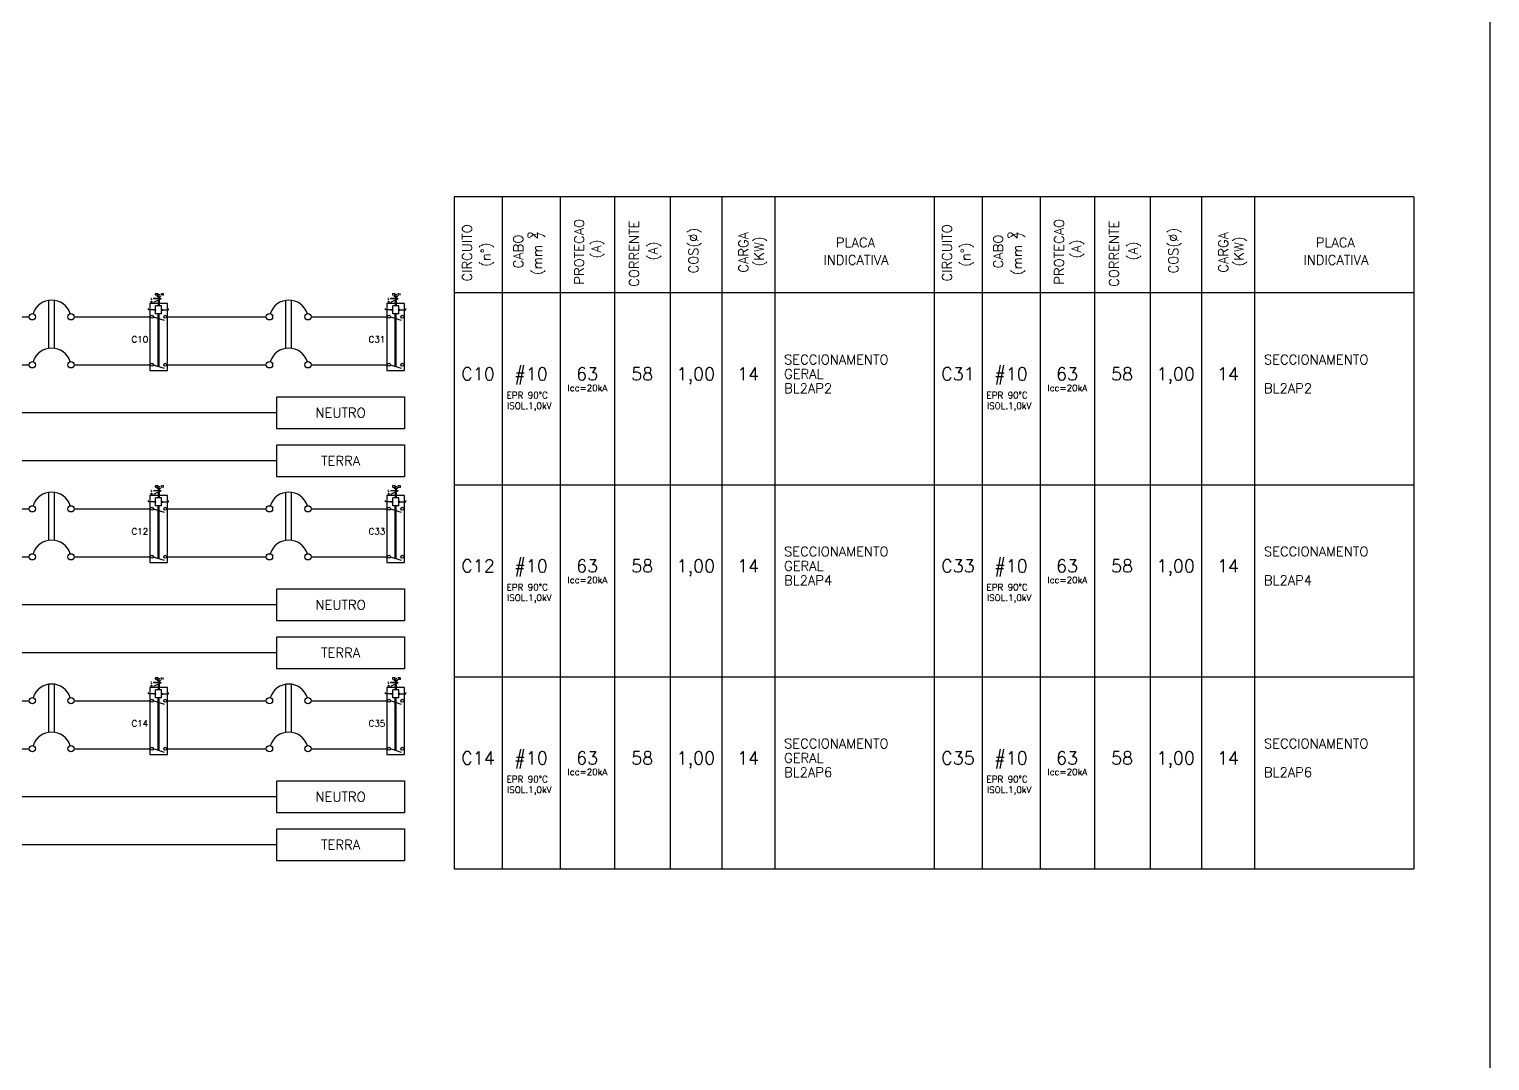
# Model space of a CAD drawing. Extents: x 0 to 11638, y -6007 to 0.
# Drawn here: x 11047.04 to 11066.31, y -5990.76 to -5977.16 of the extents above; entities that cross this region are included whole.
import ezdxf
from ezdxf.enums import TextEntityAlignment as Align

# ---------------------------------------------------------------- set-up
doc = ezdxf.new("R2010")
doc.units = 0
doc.linetypes.add('DASHED', pattern=[0.25, 0.125, -0.125])
doc.layers.get('0').update_dxf_attribs({"linetype": 'CONTINUOUS'})
doc.layers.add('ELE-CIRCUITO', color=7, linetype='CONTINUOUS')
doc.layers.add('ELE-TEXTOS', color=7, linetype='CONTINUOUS')
doc.styles.add('ROMANS', font='romans.shx', dxfattribs={"height": 0.3})

# ---------------------------------------------------------------- blocks, each defined once
blk = doc.blocks.new('PLACA1')
at = {"layer": 'ELE-TEXTOS', "linetype": 'DASHED', "style": 'ROMANS'}
for p in [(51.59, -1.5), (51.59, -3.75), (51.59, -6)]:
    blk.add_attdef('PLACA', text='', height=1.5, dxfattribs=at).set_placement(p, align=Align.MIDDLE_LEFT)
for tag, height, p in [('CIRC', 2, (3.75, -3.75)), ('CABO', 1.5, (12.04, -3.75)), ('PROT', 2, (20.81, -3.75)), ('CORR', 1.5, (29.41, -3.75)), ('COS', 1.5, (37.79, -3.75)), ('CARGA', 1.5, (45.95, -3.75))]:
    blk.add_attdef(tag, text='', height=height, dxfattribs=at).set_placement(p, align=Align.MIDDLE_CENTER)

msp = doc.modelspace()

# ---------------------------------------------------------------- linework, layer by layer
at = {"lineweight": -2}
for p, q in [((11045.73, -5980.951), (11047.043, -5980.951)), ((11048.857, -5980.951), (11050.17, -5980.951)), ((11045.73, -5981.584), (11047.043, -5981.584)), ((11048.857, -5981.584), (11050.17, -5981.584)), ((11052.648, -5983.166), (11058.977, -5983.166)), ((11058.977, -5983.166), (11065.306, -5983.166)), ((11045.73, -5983.483), (11047.043, -5983.483)), ((11048.857, -5983.483), (11050.17, -5983.483)), ((11045.73, -5984.116), (11047.043, -5984.116)), ((11048.857, -5984.116), (11050.17, -5984.116)), ((11052.648, -5985.698), (11058.977, -5985.698)), ((11052.648, -5985.698), (11058.977, -5985.698)), ((11058.977, -5985.698), (11065.306, -5985.698)), ((11058.977, -5985.698), (11065.306, -5985.698)), ((11045.73, -5986.014), (11047.043, -5986.014)), ((11048.857, -5986.014), (11050.17, -5986.014)), ((11045.73, -5986.647), (11047.043, -5986.647)), ((11048.857, -5986.647), (11050.17, -5986.647)), ((11052.648, -5988.229), (11058.977, -5988.229)), ((11058.977, -5988.229), (11065.306, -5988.229))]:
    msp.add_line(p, q, dxfattribs=at)
at = {"layer": 'ELE-CIRCUITO'}
for p, q in [((11066.306, -5958.561), (11066.306, -6007.479)), ((11058.977, -5979.369), (11052.648, -5979.369)), ((11052.648, -5979.369), (11052.648, -5988.229)), ((11053.282, -5979.369), (11053.282, -5988.229)), ((11054.046, -5979.369), (11054.046, -5988.229)), ((11054.762, -5979.369), (11054.762, -5988.229)), ((11055.497, -5979.369), (11055.497, -5988.229)), ((11056.177, -5979.369), (11056.177, -5988.229)), ((11056.875, -5979.369), (11056.875, -5988.229)), ((11058.977, -5979.369), (11058.977, -5988.229)), ((11065.306, -5979.369), (11058.977, -5979.369)), ((11059.611, -5979.369), (11059.611, -5988.229)), ((11060.375, -5979.369), (11060.375, -5988.229)), ((11061.091, -5979.369), (11061.091, -5988.229)), ((11061.826, -5979.369), (11061.826, -5988.229)), ((11062.506, -5979.369), (11062.506, -5988.229)), ((11063.204, -5979.369), (11063.204, -5988.229)), ((11065.306, -5979.369), (11065.306, -5988.229)), ((11048.73, -5980.675), (11048.73, -5980.689)), ((11048.73, -5980.675), (11048.769, -5980.675)), ((11048.73, -5980.675), (11048.73, -5980.689)), ((11048.73, -5980.675), (11048.769, -5980.675)), ((11048.743, -5980.675), (11048.743, -5980.807)), ((11048.756, -5980.675), (11048.756, -5980.807)), ((11048.769, -5980.675), (11048.769, -5980.689)), ((11048.769, -5980.675), (11048.769, -5980.689)), ((11051.857, -5980.675), (11051.857, -5980.689)), ((11051.857, -5980.675), (11051.896, -5980.675)), ((11051.857, -5980.675), (11051.857, -5980.689)), ((11051.857, -5980.675), (11051.896, -5980.675)), ((11051.87, -5980.675), (11051.87, -5980.807)), ((11051.883, -5980.675), (11051.883, -5980.807)), ((11051.896, -5980.675), (11051.896, -5980.689)), ((11051.896, -5980.675), (11051.896, -5980.689)), ((11058.977, -5980.635), (11052.648, -5980.635)), ((11065.306, -5980.635), (11058.977, -5980.635)), ((11047.302, -5981.366), (11047.302, -5980.734)), ((11047.377, -5981.366), (11047.377, -5980.734)), ((11048.617, -5980.86), (11048.617, -5980.842)), ((11048.691, -5980.86), (11048.617, -5980.86)), ((11048.633, -5980.776), (11048.633, -5981.661)), ((11048.867, -5980.776), (11048.633, -5980.776)), ((11048.681, -5980.712), (11048.681, -5980.715)), ((11048.784, -5980.712), (11048.681, -5980.712)), ((11048.784, -5980.712), (11048.681, -5980.712)), ((11048.784, -5980.714), (11048.681, -5980.714)), ((11048.784, -5980.714), (11048.681, -5980.714)), ((11048.784, -5980.715), (11048.681, -5980.762)), ((11048.784, -5980.715), (11048.681, -5980.715)), ((11048.784, -5980.715), (11048.681, -5980.715)), ((11048.784, -5980.715), (11048.69, -5980.758)), ((11048.71, -5980.914), (11048.71, -5980.807)), ((11048.789, -5980.807), (11048.71, -5980.807)), ((11048.789, -5980.914), (11048.789, -5980.807)), ((11048.808, -5980.86), (11048.882, -5980.86)), ((11048.867, -5981.661), (11048.867, -5980.776)), ((11048.882, -5980.86), (11048.882, -5980.842)), ((11050.429, -5981.366), (11050.429, -5980.734)), ((11050.504, -5981.366), (11050.504, -5980.734)), ((11051.744, -5980.86), (11051.744, -5980.842)), ((11051.818, -5980.86), (11051.744, -5980.86)), ((11051.76, -5980.776), (11051.76, -5981.661)), ((11051.994, -5980.776), (11051.76, -5980.776)), ((11051.808, -5980.712), (11051.808, -5980.715)), ((11051.911, -5980.712), (11051.808, -5980.712)), ((11051.911, -5980.712), (11051.808, -5980.712)), ((11051.911, -5980.714), (11051.808, -5980.714)), ((11051.911, -5980.714), (11051.808, -5980.714)), ((11051.911, -5980.715), (11051.808, -5980.762)), ((11051.911, -5980.715), (11051.808, -5980.715)), ((11051.911, -5980.715), (11051.808, -5980.715)), ((11051.911, -5980.715), (11051.817, -5980.758)), ((11051.837, -5980.914), (11051.837, -5980.807)), ((11051.916, -5980.807), (11051.837, -5980.807)), ((11051.916, -5980.914), (11051.916, -5980.807)), ((11051.935, -5980.86), (11052.009, -5980.86)), ((11051.994, -5981.661), (11051.994, -5980.776)), ((11052.009, -5980.86), (11052.009, -5980.842)), ((11047.636, -5980.951), (11048.642, -5980.951)), ((11048.828, -5981), (11048.681, -5980.954)), ((11048.789, -5980.914), (11048.71, -5980.914)), ((11048.743, -5981.606), (11048.743, -5980.914)), ((11048.756, -5981.611), (11048.756, -5980.914)), ((11050.763, -5980.951), (11051.769, -5980.951)), ((11051.955, -5981), (11051.808, -5980.954)), ((11051.916, -5980.914), (11051.837, -5980.914)), ((11051.87, -5981.606), (11051.87, -5980.914)), ((11051.883, -5981.611), (11051.883, -5980.914)), ((11047.636, -5981.584), (11048.642, -5981.584)), ((11048.633, -5981.661), (11048.867, -5981.661)), ((11048.633, -5981.661), (11048.867, -5981.661)), ((11048.828, -5981.633), (11048.681, -5981.587)), ((11050.763, -5981.584), (11051.769, -5981.584)), ((11051.76, -5981.661), (11051.994, -5981.661)), ((11051.76, -5981.661), (11051.994, -5981.661)), ((11051.955, -5981.633), (11051.808, -5981.587)), ((11050.307, -5982.217), (11036.232, -5982.217)), ((11050.307, -5982.85), (11036.232, -5982.85)), ((11048.73, -5983.206), (11048.73, -5983.221)), ((11048.73, -5983.206), (11048.769, -5983.206)), ((11048.73, -5983.206), (11048.73, -5983.221)), ((11048.73, -5983.206), (11048.769, -5983.206)), ((11048.743, -5983.206), (11048.743, -5983.338)), ((11048.756, -5983.206), (11048.756, -5983.338)), ((11048.769, -5983.206), (11048.769, -5983.221)), ((11048.769, -5983.206), (11048.769, -5983.221)), ((11051.857, -5983.206), (11051.857, -5983.221)), ((11051.857, -5983.206), (11051.896, -5983.206)), ((11051.857, -5983.206), (11051.857, -5983.221)), ((11051.857, -5983.206), (11051.896, -5983.206)), ((11051.87, -5983.206), (11051.87, -5983.338)), ((11051.883, -5983.206), (11051.883, -5983.338)), ((11051.896, -5983.206), (11051.896, -5983.221)), ((11051.896, -5983.206), (11051.896, -5983.221)), ((11047.302, -5983.898), (11047.302, -5983.265)), ((11047.377, -5983.898), (11047.377, -5983.265)), ((11048.617, -5983.392), (11048.617, -5983.373)), ((11048.691, -5983.392), (11048.617, -5983.392)), ((11048.633, -5983.308), (11048.633, -5984.193)), ((11048.867, -5983.308), (11048.633, -5983.308)), ((11048.681, -5983.244), (11048.681, -5983.247)), ((11048.784, -5983.244), (11048.681, -5983.244)), ((11048.784, -5983.244), (11048.681, -5983.244)), ((11048.784, -5983.245), (11048.681, -5983.245)), ((11048.784, -5983.245), (11048.681, -5983.245)), ((11048.784, -5983.247), (11048.681, -5983.294)), ((11048.784, -5983.247), (11048.681, -5983.247)), ((11048.784, -5983.247), (11048.681, -5983.247)), ((11048.784, -5983.247), (11048.69, -5983.29)), ((11048.71, -5983.445), (11048.71, -5983.338)), ((11048.789, -5983.338), (11048.71, -5983.338)), ((11048.789, -5983.445), (11048.789, -5983.338)), ((11048.808, -5983.392), (11048.882, -5983.392)), ((11048.867, -5984.193), (11048.867, -5983.308)), ((11048.882, -5983.392), (11048.882, -5983.373)), ((11050.429, -5983.898), (11050.429, -5983.265)), ((11050.504, -5983.898), (11050.504, -5983.265)), ((11051.744, -5983.392), (11051.744, -5983.373)), ((11051.818, -5983.392), (11051.744, -5983.392)), ((11051.76, -5983.308), (11051.76, -5984.193)), ((11051.994, -5983.308), (11051.76, -5983.308)), ((11051.808, -5983.244), (11051.808, -5983.247)), ((11051.911, -5983.244), (11051.808, -5983.244)), ((11051.911, -5983.244), (11051.808, -5983.244)), ((11051.911, -5983.245), (11051.808, -5983.245)), ((11051.911, -5983.245), (11051.808, -5983.245)), ((11051.911, -5983.247), (11051.808, -5983.294)), ((11051.911, -5983.247), (11051.808, -5983.247)), ((11051.911, -5983.247), (11051.808, -5983.247)), ((11051.911, -5983.247), (11051.817, -5983.29)), ((11051.837, -5983.445), (11051.837, -5983.338)), ((11051.916, -5983.338), (11051.837, -5983.338)), ((11051.916, -5983.445), (11051.916, -5983.338)), ((11051.935, -5983.392), (11052.009, -5983.392)), ((11051.994, -5984.193), (11051.994, -5983.308)), ((11052.009, -5983.392), (11052.009, -5983.373)), ((11047.636, -5983.483), (11048.642, -5983.483)), ((11048.828, -5983.532), (11048.681, -5983.486)), ((11048.789, -5983.445), (11048.71, -5983.445)), ((11048.743, -5984.138), (11048.743, -5983.445)), ((11048.756, -5984.142), (11048.756, -5983.445)), ((11050.763, -5983.483), (11051.769, -5983.483)), ((11051.955, -5983.532), (11051.808, -5983.486)), ((11051.916, -5983.445), (11051.837, -5983.445)), ((11051.87, -5984.138), (11051.87, -5983.445)), ((11051.883, -5984.142), (11051.883, -5983.445)), ((11047.636, -5984.116), (11048.642, -5984.116)), ((11048.828, -5984.165), (11048.681, -5984.119)), ((11050.763, -5984.116), (11051.769, -5984.116)), ((11051.955, -5984.165), (11051.808, -5984.119)), ((11048.633, -5984.193), (11048.867, -5984.193)), ((11048.633, -5984.193), (11048.867, -5984.193)), ((11051.76, -5984.193), (11051.994, -5984.193)), ((11051.76, -5984.193), (11051.994, -5984.193)), ((11050.307, -5984.749), (11036.232, -5984.749)), ((11050.307, -5985.381), (11036.232, -5985.381)), ((11047.302, -5986.429), (11047.302, -5985.797)), ((11047.377, -5986.429), (11047.377, -5985.797)), ((11048.617, -5985.923), (11048.617, -5985.905)), ((11048.633, -5985.839), (11048.633, -5986.724)), ((11048.867, -5985.839), (11048.633, -5985.839)), ((11048.681, -5985.775), (11048.681, -5985.778)), ((11048.784, -5985.775), (11048.681, -5985.775)), ((11048.784, -5985.775), (11048.681, -5985.775)), ((11048.784, -5985.777), (11048.681, -5985.777)), ((11048.784, -5985.777), (11048.681, -5985.777)), ((11048.784, -5985.778), (11048.681, -5985.826)), ((11048.784, -5985.778), (11048.681, -5985.778)), ((11048.784, -5985.778), (11048.681, -5985.778)), ((11048.784, -5985.778), (11048.69, -5985.821)), ((11048.71, -5985.977), (11048.71, -5985.87)), ((11048.789, -5985.87), (11048.71, -5985.87)), ((11048.73, -5985.738), (11048.73, -5985.752)), ((11048.73, -5985.738), (11048.769, -5985.738)), ((11048.73, -5985.738), (11048.73, -5985.752)), ((11048.73, -5985.738), (11048.769, -5985.738)), ((11048.743, -5985.738), (11048.743, -5985.87)), ((11048.756, -5985.738), (11048.756, -5985.87)), ((11048.769, -5985.738), (11048.769, -5985.752)), ((11048.769, -5985.738), (11048.769, -5985.752)), ((11048.789, -5985.977), (11048.789, -5985.87)), ((11048.867, -5986.724), (11048.867, -5985.839)), ((11048.882, -5985.923), (11048.882, -5985.905)), ((11050.429, -5986.429), (11050.429, -5985.797)), ((11050.504, -5986.429), (11050.504, -5985.797)), ((11051.744, -5985.923), (11051.744, -5985.905)), ((11051.76, -5985.839), (11051.76, -5986.724)), ((11051.994, -5985.839), (11051.76, -5985.839)), ((11051.808, -5985.775), (11051.808, -5985.778)), ((11051.911, -5985.775), (11051.808, -5985.775)), ((11051.911, -5985.775), (11051.808, -5985.775)), ((11051.911, -5985.777), (11051.808, -5985.777)), ((11051.911, -5985.777), (11051.808, -5985.777)), ((11051.911, -5985.778), (11051.808, -5985.826)), ((11051.911, -5985.778), (11051.808, -5985.778)), ((11051.911, -5985.778), (11051.808, -5985.778)), ((11051.911, -5985.778), (11051.817, -5985.821)), ((11051.837, -5985.977), (11051.837, -5985.87)), ((11051.916, -5985.87), (11051.837, -5985.87)), ((11051.857, -5985.738), (11051.857, -5985.752)), ((11051.857, -5985.738), (11051.896, -5985.738)), ((11051.857, -5985.738), (11051.857, -5985.752)), ((11051.857, -5985.738), (11051.896, -5985.738)), ((11051.87, -5985.738), (11051.87, -5985.87)), ((11051.883, -5985.738), (11051.883, -5985.87)), ((11051.896, -5985.738), (11051.896, -5985.752)), ((11051.896, -5985.738), (11051.896, -5985.752)), ((11051.916, -5985.977), (11051.916, -5985.87)), ((11051.994, -5986.724), (11051.994, -5985.839)), ((11052.009, -5985.923), (11052.009, -5985.905)), ((11047.636, -5986.014), (11048.642, -5986.014)), ((11048.691, -5985.923), (11048.617, -5985.923)), ((11048.828, -5986.063), (11048.681, -5986.017)), ((11048.789, -5985.977), (11048.71, -5985.977)), ((11048.743, -5986.67), (11048.743, -5985.977)), ((11048.756, -5986.674), (11048.756, -5985.977)), ((11048.808, -5985.923), (11048.882, -5985.923)), ((11050.763, -5986.014), (11051.769, -5986.014)), ((11051.818, -5985.923), (11051.744, -5985.923)), ((11051.955, -5986.063), (11051.808, -5986.017)), ((11051.916, -5985.977), (11051.837, -5985.977)), ((11051.87, -5986.67), (11051.87, -5985.977)), ((11051.883, -5986.674), (11051.883, -5985.977)), ((11051.935, -5985.923), (11052.009, -5985.923)), ((11047.636, -5986.647), (11048.642, -5986.647)), ((11048.828, -5986.696), (11048.681, -5986.65)), ((11050.763, -5986.647), (11051.769, -5986.647)), ((11051.955, -5986.696), (11051.808, -5986.65)), ((11048.633, -5986.724), (11048.867, -5986.724)), ((11048.633, -5986.724), (11048.867, -5986.724)), ((11051.76, -5986.724), (11051.994, -5986.724)), ((11051.76, -5986.724), (11051.994, -5986.724)), ((11050.307, -5987.28), (11036.232, -5987.28)), ((11050.307, -5987.913), (11036.232, -5987.913))]:
    msp.add_line(p, q, dxfattribs=at)
for points in [[(11051.994, -5982.006), (11051.994, -5982.428), (11050.307, -5982.428), (11050.307, -5982.006)], [(11051.994, -5982.639), (11051.994, -5983.061), (11050.307, -5983.061), (11050.307, -5982.639)], [(11051.994, -5984.538), (11051.994, -5984.96), (11050.307, -5984.96), (11050.307, -5984.538)], [(11051.994, -5985.171), (11051.994, -5985.592), (11050.307, -5985.592), (11050.307, -5985.171)], [(11051.994, -5987.069), (11051.994, -5987.491), (11050.307, -5987.491), (11050.307, -5987.069)], [(11051.994, -5987.702), (11051.994, -5988.124), (11050.307, -5988.124), (11050.307, -5987.702)]]:
    msp.add_lwpolyline(points, close=True, dxfattribs=at)
for centre, radius in [((11048.701, -5980.86), 0.00977), ((11048.798, -5980.86), 0.00977), ((11051.828, -5980.86), 0.00977), ((11051.925, -5980.86), 0.00977), ((11047.085, -5980.951), 0.0414), ((11047.594, -5980.951), 0.0414), ((11048.662, -5980.951), 0.0196), ((11048.837, -5980.951), 0.0196), ((11050.212, -5980.951), 0.0414), ((11050.721, -5980.951), 0.0414), ((11051.789, -5980.951), 0.0196), ((11051.964, -5980.951), 0.0196), ((11047.085, -5981.584), 0.0414), ((11047.594, -5981.584), 0.0414), ((11048.662, -5981.584), 0.0196), ((11048.837, -5981.584), 0.0196), ((11050.212, -5981.584), 0.0414), ((11050.721, -5981.584), 0.0414), ((11051.789, -5981.584), 0.0196), ((11051.964, -5981.584), 0.0196), ((11048.701, -5983.392), 0.00977), ((11048.798, -5983.392), 0.00977), ((11051.828, -5983.392), 0.00977), ((11051.925, -5983.392), 0.00977), ((11047.085, -5983.483), 0.0414), ((11047.594, -5983.483), 0.0414), ((11048.662, -5983.483), 0.0196), ((11048.837, -5983.483), 0.0196), ((11050.212, -5983.483), 0.0414), ((11050.721, -5983.483), 0.0414), ((11051.789, -5983.483), 0.0196), ((11051.964, -5983.483), 0.0196), ((11047.085, -5984.116), 0.0414), ((11047.594, -5984.116), 0.0414), ((11048.662, -5984.116), 0.0196), ((11048.837, -5984.116), 0.0196), ((11050.212, -5984.116), 0.0414), ((11050.721, -5984.116), 0.0414), ((11051.789, -5984.116), 0.0196), ((11051.964, -5984.116), 0.0196), ((11047.085, -5986.014), 0.0414), ((11047.594, -5986.014), 0.0414), ((11048.662, -5986.014), 0.0196), ((11048.701, -5985.923), 0.00977), ((11048.798, -5985.923), 0.00977), ((11048.837, -5986.014), 0.0196), ((11050.212, -5986.014), 0.0414), ((11050.721, -5986.014), 0.0414), ((11051.789, -5986.014), 0.0196), ((11051.828, -5985.923), 0.00977), ((11051.925, -5985.923), 0.00977), ((11051.964, -5986.014), 0.0196), ((11047.085, -5986.647), 0.0414), ((11047.594, -5986.647), 0.0414), ((11048.662, -5986.647), 0.0196), ((11048.837, -5986.647), 0.0196), ((11050.212, -5986.647), 0.0414), ((11050.721, -5986.647), 0.0414), ((11051.789, -5986.647), 0.0196), ((11051.964, -5986.647), 0.0196)]:
    msp.add_circle(centre, radius, dxfattribs=at)
for centre in [(11047.34, -5980.988), (11050.467, -5980.988), (11047.34, -5981.621), (11050.467, -5981.621), (11047.34, -5983.52), (11050.467, -5983.52), (11047.34, -5984.153), (11050.467, -5984.153), (11047.34, -5986.051), (11050.467, -5986.051), (11047.34, -5986.684), (11050.467, -5986.684)]:
    msp.add_arc(centre, 0.257, 17.4925, 162.5075, dxfattribs=at)

# ---------------------------------------------------------------- block references
ref = msp.add_blockref('PLACA1', (11052.646, -5981.388), dxfattribs=dict(at, xscale=0.0843855023173047, yscale=0.0843855023173047, zscale=0.0843855023173047))
ref.add_attrib('CIRC', 'C10', dxfattribs={"layer": 'ELE-TEXTOS', "height": 0.1688, "style": 'ROMANS'}).set_placement((11052.963, -5981.704), align=Align.MIDDLE_CENTER)
ref.add_attrib('CABO', '#10', dxfattribs={"layer": 'ELE-TEXTOS', "height": 0.1688, "style": 'ROMANS'}).set_placement((11053.662, -5981.704), align=Align.MIDDLE_CENTER)
ref.add_attrib('PROT', '63', dxfattribs={"layer": 'ELE-TEXTOS', "height": 0.1688, "style": 'ROMANS'}).set_placement((11054.402, -5981.704), align=Align.MIDDLE_CENTER)
ref.add_attrib('CORR', '58', dxfattribs={"layer": 'ELE-TEXTOS', "height": 0.1688, "style": 'ROMANS'}).set_placement((11055.128, -5981.704), align=Align.MIDDLE_CENTER)
ref.add_attrib('COS', '1,00', dxfattribs={"layer": 'ELE-TEXTOS', "height": 0.1688, "style": 'ROMANS'}).set_placement((11055.835, -5981.704), align=Align.MIDDLE_CENTER)
ref.add_attrib('CARGA', '14', dxfattribs={"layer": 'ELE-TEXTOS', "height": 0.1688, "style": 'ROMANS'}).set_placement((11056.524, -5981.704), align=Align.MIDDLE_CENTER)
ref.add_attrib('PLACA', 'SECCIONAMENTO', dxfattribs={"layer": 'ELE-TEXTOS', "height": 0.12658, "style": 'ROMANS'}).set_placement((11056.999, -5981.515), align=Align.MIDDLE_LEFT)
ref.add_attrib('PLACA', 'GERAL', dxfattribs={"layer": 'ELE-TEXTOS', "height": 0.1266, "style": 'ROMANS'}).set_placement((11056.999, -5981.704), align=Align.MIDDLE_LEFT)
ref.add_attrib('PLACA', 'BL2AP2', dxfattribs={"layer": 'ELE-TEXTOS', "height": 0.1266, "style": 'ROMANS'}).set_placement((11056.999, -5981.894), align=Align.MIDDLE_LEFT)
ref = msp.add_blockref('PLACA1', (11058.975, -5981.388), dxfattribs=dict(at, xscale=0.0843855023173047, yscale=0.0843855023173047, zscale=0.0843855023173047))
ref.add_attrib('CIRC', 'C31', dxfattribs={"layer": 'ELE-TEXTOS', "height": 0.1688, "style": 'ROMANS'}).set_placement((11059.292, -5981.704), align=Align.MIDDLE_CENTER)
ref.add_attrib('CABO', '#10', dxfattribs={"layer": 'ELE-TEXTOS', "height": 0.1688, "style": 'ROMANS'}).set_placement((11059.991, -5981.704), align=Align.MIDDLE_CENTER)
ref.add_attrib('PROT', '63', dxfattribs={"layer": 'ELE-TEXTOS', "height": 0.1688, "style": 'ROMANS'}).set_placement((11060.731, -5981.704), align=Align.MIDDLE_CENTER)
ref.add_attrib('CORR', '58', dxfattribs={"layer": 'ELE-TEXTOS', "height": 0.1688, "style": 'ROMANS'}).set_placement((11061.456, -5981.704), align=Align.MIDDLE_CENTER)
ref.add_attrib('COS', '1,00', dxfattribs={"layer": 'ELE-TEXTOS', "height": 0.1688, "style": 'ROMANS'}).set_placement((11062.164, -5981.704), align=Align.MIDDLE_CENTER)
ref.add_attrib('CARGA', '14', dxfattribs={"layer": 'ELE-TEXTOS', "height": 0.1688, "style": 'ROMANS'}).set_placement((11062.853, -5981.704), align=Align.MIDDLE_CENTER)
ref.add_attrib('PLACA', 'SECCIONAMENTO', dxfattribs={"layer": 'ELE-TEXTOS', "height": 0.12658, "style": 'ROMANS'}).set_placement((11063.328, -5981.515), align=Align.MIDDLE_LEFT)
ref.add_attrib('PLACA', 'BL2AP2', dxfattribs={"layer": 'ELE-TEXTOS', "height": 0.1266, "style": 'ROMANS'}).set_placement((11063.328, -5981.894), align=Align.MIDDLE_LEFT)
ref = msp.add_blockref('PLACA1', (11052.646, -5983.92), dxfattribs=dict(at, xscale=0.0843855023173047, yscale=0.0843855023173047, zscale=0.0843855023173047))
ref.add_attrib('CIRC', 'C12', dxfattribs={"layer": 'ELE-TEXTOS', "height": 0.1688, "style": 'ROMANS'}).set_placement((11052.963, -5984.236), align=Align.MIDDLE_CENTER)
ref.add_attrib('CABO', '#10', dxfattribs={"layer": 'ELE-TEXTOS', "height": 0.1688, "style": 'ROMANS'}).set_placement((11053.662, -5984.236), align=Align.MIDDLE_CENTER)
ref.add_attrib('PROT', '63', dxfattribs={"layer": 'ELE-TEXTOS', "height": 0.1688, "style": 'ROMANS'}).set_placement((11054.402, -5984.236), align=Align.MIDDLE_CENTER)
ref.add_attrib('CORR', '58', dxfattribs={"layer": 'ELE-TEXTOS', "height": 0.1688, "style": 'ROMANS'}).set_placement((11055.128, -5984.236), align=Align.MIDDLE_CENTER)
ref.add_attrib('COS', '1,00', dxfattribs={"layer": 'ELE-TEXTOS', "height": 0.1688, "style": 'ROMANS'}).set_placement((11055.835, -5984.236), align=Align.MIDDLE_CENTER)
ref.add_attrib('CARGA', '14', dxfattribs={"layer": 'ELE-TEXTOS', "height": 0.1688, "style": 'ROMANS'}).set_placement((11056.524, -5984.236), align=Align.MIDDLE_CENTER)
ref.add_attrib('PLACA', 'SECCIONAMENTO', dxfattribs={"layer": 'ELE-TEXTOS', "height": 0.12658, "style": 'ROMANS'}).set_placement((11056.999, -5984.046), align=Align.MIDDLE_LEFT)
ref.add_attrib('PLACA', 'GERAL', dxfattribs={"layer": 'ELE-TEXTOS', "height": 0.1266, "style": 'ROMANS'}).set_placement((11056.999, -5984.236), align=Align.MIDDLE_LEFT)
ref.add_attrib('PLACA', 'BL2AP4', dxfattribs={"layer": 'ELE-TEXTOS', "height": 0.1266, "style": 'ROMANS'}).set_placement((11056.999, -5984.426), align=Align.MIDDLE_LEFT)
ref = msp.add_blockref('PLACA1', (11058.975, -5983.92), dxfattribs=dict(at, xscale=0.0843855023173047, yscale=0.0843855023173047, zscale=0.0843855023173047))
ref.add_attrib('CIRC', 'C33', dxfattribs={"layer": 'ELE-TEXTOS', "height": 0.1688, "style": 'ROMANS'}).set_placement((11059.292, -5984.236), align=Align.MIDDLE_CENTER)
ref.add_attrib('CABO', '#10', dxfattribs={"layer": 'ELE-TEXTOS', "height": 0.1688, "style": 'ROMANS'}).set_placement((11059.991, -5984.236), align=Align.MIDDLE_CENTER)
ref.add_attrib('PROT', '63', dxfattribs={"layer": 'ELE-TEXTOS', "height": 0.1688, "style": 'ROMANS'}).set_placement((11060.731, -5984.236), align=Align.MIDDLE_CENTER)
ref.add_attrib('CORR', '58', dxfattribs={"layer": 'ELE-TEXTOS', "height": 0.1688, "style": 'ROMANS'}).set_placement((11061.456, -5984.236), align=Align.MIDDLE_CENTER)
ref.add_attrib('COS', '1,00', dxfattribs={"layer": 'ELE-TEXTOS', "height": 0.1688, "style": 'ROMANS'}).set_placement((11062.164, -5984.236), align=Align.MIDDLE_CENTER)
ref.add_attrib('CARGA', '14', dxfattribs={"layer": 'ELE-TEXTOS', "height": 0.1688, "style": 'ROMANS'}).set_placement((11062.853, -5984.236), align=Align.MIDDLE_CENTER)
ref.add_attrib('PLACA', 'SECCIONAMENTO', dxfattribs={"layer": 'ELE-TEXTOS', "height": 0.12658, "style": 'ROMANS'}).set_placement((11063.328, -5984.046), align=Align.MIDDLE_LEFT)
ref.add_attrib('PLACA', 'BL2AP4', dxfattribs={"layer": 'ELE-TEXTOS', "height": 0.1266, "style": 'ROMANS'}).set_placement((11063.328, -5984.426), align=Align.MIDDLE_LEFT)
ref = msp.add_blockref('PLACA1', (11052.646, -5986.451), dxfattribs=dict(at, xscale=0.0843855023173047, yscale=0.0843855023173047, zscale=0.0843855023173047))
ref.add_attrib('CIRC', 'C14', dxfattribs={"layer": 'ELE-TEXTOS', "height": 0.1688, "style": 'ROMANS'}).set_placement((11052.963, -5986.768), align=Align.MIDDLE_CENTER)
ref.add_attrib('CABO', '#10', dxfattribs={"layer": 'ELE-TEXTOS', "height": 0.1688, "style": 'ROMANS'}).set_placement((11053.662, -5986.768), align=Align.MIDDLE_CENTER)
ref.add_attrib('PROT', '63', dxfattribs={"layer": 'ELE-TEXTOS', "height": 0.1688, "style": 'ROMANS'}).set_placement((11054.402, -5986.768), align=Align.MIDDLE_CENTER)
ref.add_attrib('CORR', '58', dxfattribs={"layer": 'ELE-TEXTOS', "height": 0.1688, "style": 'ROMANS'}).set_placement((11055.128, -5986.768), align=Align.MIDDLE_CENTER)
ref.add_attrib('COS', '1,00', dxfattribs={"layer": 'ELE-TEXTOS', "height": 0.1688, "style": 'ROMANS'}).set_placement((11055.835, -5986.768), align=Align.MIDDLE_CENTER)
ref.add_attrib('CARGA', '14', dxfattribs={"layer": 'ELE-TEXTOS', "height": 0.1688, "style": 'ROMANS'}).set_placement((11056.524, -5986.768), align=Align.MIDDLE_CENTER)
ref.add_attrib('PLACA', 'SECCIONAMENTO', dxfattribs={"layer": 'ELE-TEXTOS', "height": 0.12658, "style": 'ROMANS'}).set_placement((11056.999, -5986.578), align=Align.MIDDLE_LEFT)
ref.add_attrib('PLACA', 'GERAL', dxfattribs={"layer": 'ELE-TEXTOS', "height": 0.1266, "style": 'ROMANS'}).set_placement((11056.999, -5986.768), align=Align.MIDDLE_LEFT)
ref.add_attrib('PLACA', 'BL2AP6', dxfattribs={"layer": 'ELE-TEXTOS', "height": 0.1266, "style": 'ROMANS'}).set_placement((11056.999, -5986.957), align=Align.MIDDLE_LEFT)
ref = msp.add_blockref('PLACA1', (11058.975, -5986.451), dxfattribs=dict(at, xscale=0.0843855023173047, yscale=0.0843855023173047, zscale=0.0843855023173047))
ref.add_attrib('CIRC', 'C35', dxfattribs={"layer": 'ELE-TEXTOS', "height": 0.1688, "style": 'ROMANS'}).set_placement((11059.292, -5986.768), align=Align.MIDDLE_CENTER)
ref.add_attrib('CABO', '#10', dxfattribs={"layer": 'ELE-TEXTOS', "height": 0.1688, "style": 'ROMANS'}).set_placement((11059.991, -5986.768), align=Align.MIDDLE_CENTER)
ref.add_attrib('PROT', '63', dxfattribs={"layer": 'ELE-TEXTOS', "height": 0.1688, "style": 'ROMANS'}).set_placement((11060.731, -5986.768), align=Align.MIDDLE_CENTER)
ref.add_attrib('CORR', '58', dxfattribs={"layer": 'ELE-TEXTOS', "height": 0.1688, "style": 'ROMANS'}).set_placement((11061.456, -5986.768), align=Align.MIDDLE_CENTER)
ref.add_attrib('COS', '1,00', dxfattribs={"layer": 'ELE-TEXTOS', "height": 0.1688, "style": 'ROMANS'}).set_placement((11062.164, -5986.768), align=Align.MIDDLE_CENTER)
ref.add_attrib('CARGA', '14', dxfattribs={"layer": 'ELE-TEXTOS', "height": 0.1688, "style": 'ROMANS'}).set_placement((11062.853, -5986.768), align=Align.MIDDLE_CENTER)
ref.add_attrib('PLACA', 'SECCIONAMENTO', dxfattribs={"layer": 'ELE-TEXTOS', "height": 0.12658, "style": 'ROMANS'}).set_placement((11063.328, -5986.578), align=Align.MIDDLE_LEFT)
ref.add_attrib('PLACA', 'BL2AP6', dxfattribs={"layer": 'ELE-TEXTOS', "height": 0.1266, "style": 'ROMANS'}).set_placement((11063.328, -5986.957), align=Align.MIDDLE_LEFT)

# ---------------------------------------------------------------- texts
at = {"layer": 'ELE-CIRCUITO', "style": 'ROMANS'}
for s, height, p in [('PROTECAO', 0.1266, (11054.36, -5980.528)), ('CORRENTE', 0.1266, (11055.084, -5980.556)), ('PROTECAO', 0.1266, (11060.689, -5980.528)), ('CORRENTE', 0.1266, (11061.413, -5980.556)), ('CIRCUITO', 0.1266, (11052.882, -5980.486)), ('CABO', 0.1266, (11053.557, -5980.313)), ('2', 0.127, (11053.746, -5979.932)), ('(mm )', 0.1266, (11053.807, -5980.402)), ('COS(%%C)', 0.1266, (11055.867, -5980.38)), ('CARGA ', 0.1266, (11056.526, -5980.37)), ('(KW)', 0.1266, (11056.731, -5980.287)), ('CIRCUITO', 0.1266, (11059.211, -5980.486)), ('CABO', 0.1266, (11059.886, -5980.313)), ('2', 0.127, (11060.075, -5979.932)), ('(mm )', 0.1266, (11060.136, -5980.402)), ('COS(%%C)', 0.1266, (11062.196, -5980.38)), ('CARGA ', 0.1266, (11062.855, -5980.37)), ('(KW)', 0.1266, (11063.06, -5980.287)), ('(A)', 0.1266, (11054.586, -5980.182)), ('(A)', 0.1266, (11055.334, -5980.208)), ('(A)', 0.1266, (11060.915, -5980.182)), ('(A)', 0.1266, (11061.663, -5980.208))]:
    msp.add_text(s, height=height, rotation=90, dxfattribs=at).set_placement(p)
for s, p in [('PLACA', (11057.941, -5980.035)), ('PLACA', (11064.27, -5980.035)), ('INDICATIVA', (11057.948, -5980.265)), ('INDICATIVA', (11064.277, -5980.265))]:
    msp.add_text(s, height=0.1266, dxfattribs=at).set_placement(p, align=Align.CENTER)
for p in [(11053.127, -5980.132), (11059.456, -5980.132)]:
    msp.add_text('(n%%d)', height=0.1266, rotation=90, dxfattribs=at).set_placement(p, align=Align.CENTER)
for s, height, p in [('L', 0.025, (11048.648, -5980.724)), ('CS-10', 0.025, (11048.703, -5980.668)), ('L', 0.025, (11051.775, -5980.724)), ('CS-31', 0.025, (11051.83, -5980.668)), ('D', 0.025, (11048.644, -5980.77)), ('D', 0.025, (11051.771, -5980.77)), ('Icc=20kA', 0.0844, (11054.143, -5981.932)), ('Icc=20kA', 0.0844, (11060.472, -5981.932)), ('EPR 90%%DC', 0.0844, (11053.34, -5982.027)), ('EPR 90%%DC', 0.0844, (11059.669, -5982.027)), ('ISOL.1,0kV', 0.0844, (11053.346, -5982.167)), ('ISOL.1,0kV', 0.0844, (11059.675, -5982.167)), ('CS-12', 0.025, (11048.703, -5983.2)), ('CS-33', 0.025, (11051.83, -5983.2)), ('D', 0.025, (11048.644, -5983.302)), ('L', 0.025, (11048.648, -5983.256)), ('D', 0.025, (11051.771, -5983.302)), ('L', 0.025, (11051.775, -5983.256)), ('EPR 90%%DC', 0.0844, (11053.34, -5984.559)), ('Icc=20kA', 0.0844, (11054.143, -5984.464)), ('EPR 90%%DC', 0.0844, (11059.669, -5984.559)), ('Icc=20kA', 0.0844, (11060.472, -5984.464)), ('ISOL.1,0kV', 0.0844, (11053.346, -5984.698)), ('ISOL.1,0kV', 0.0844, (11059.675, -5984.698)), ('CS-14', 0.025, (11048.703, -5985.732)), ('CS-35', 0.025, (11051.83, -5985.732)), ('D', 0.025, (11048.644, -5985.834)), ('L', 0.025, (11048.648, -5985.787)), ('D', 0.025, (11051.771, -5985.834)), ('L', 0.025, (11051.775, -5985.787)), ('EPR 90%%DC', 0.0844, (11053.34, -5987.09)), ('Icc=20kA', 0.0844, (11054.143, -5986.995)), ('EPR 90%%DC', 0.0844, (11059.669, -5987.09)), ('Icc=20kA', 0.0844, (11060.472, -5986.995)), ('ISOL.1,0kV', 0.0844, (11053.346, -5987.23)), ('ISOL.1,0kV', 0.0844, (11059.675, -5987.23))]:
    msp.add_text(s, height=height, dxfattribs=at).set_placement(p)
for s, height, p in [('C10', 0.0844, (11048.502, -5981.249)), ('C31', 0.0844, (11051.629, -5981.249)), ('NEUTRO', 0.1266, (11051.15, -5982.217)), ('TERRA', 0.1266, (11051.15, -5982.85)), ('C12', 0.0844, (11048.502, -5983.781)), ('C33', 0.0844, (11051.629, -5983.781)), ('NEUTRO', 0.1266, (11051.15, -5984.749)), ('TERRA', 0.1266, (11051.15, -5985.381)), ('C14', 0.0844, (11048.502, -5986.313)), ('C35', 0.0844, (11051.629, -5986.313)), ('NEUTRO', 0.1266, (11051.15, -5987.28)), ('TERRA', 0.1266, (11051.15, -5987.913))]:
    msp.add_text(s, height=height, dxfattribs=at).set_placement(p, align=Align.MIDDLE_CENTER)

doc.saveas('drawing.dxf')
